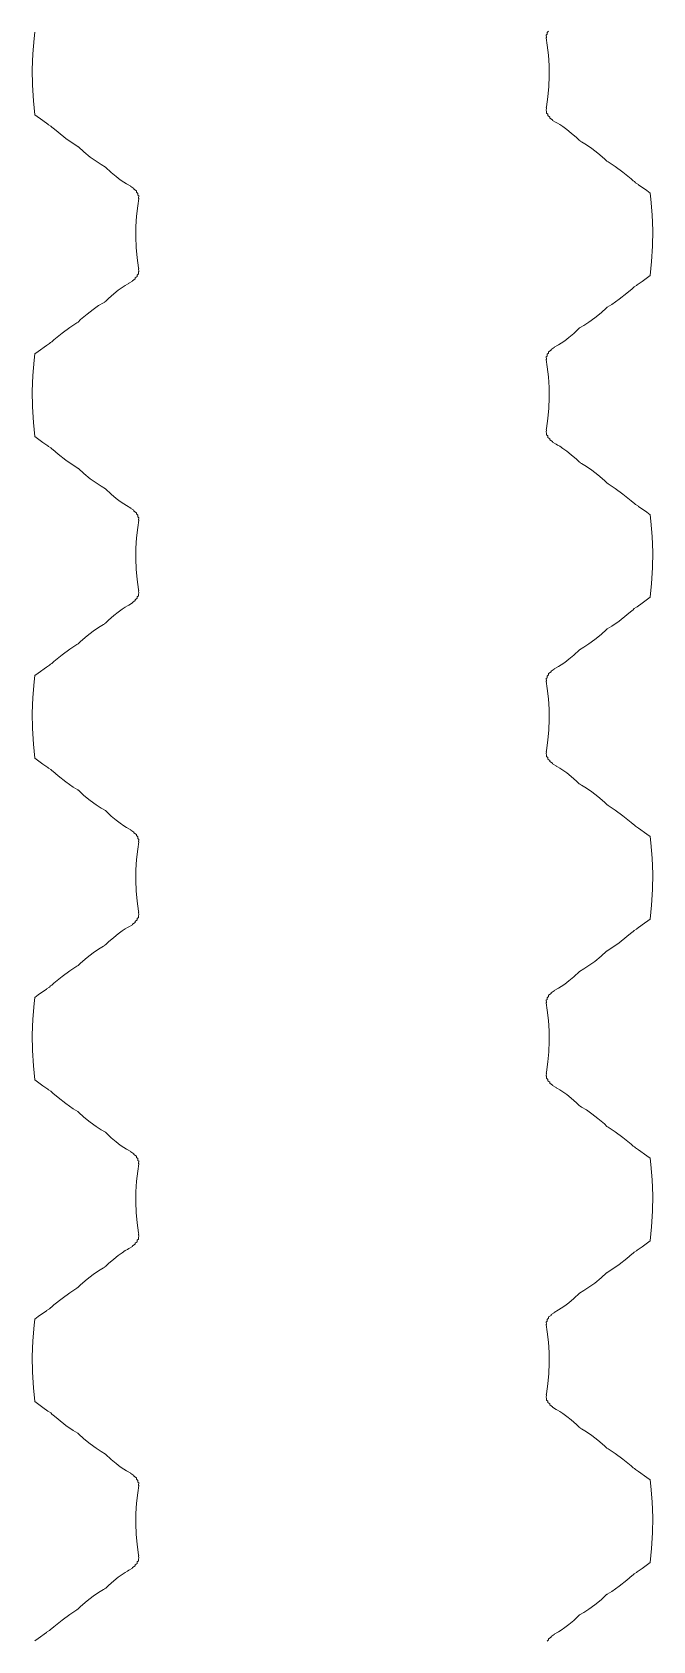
# Model space of a CAD drawing. Header units: millimetres. Extents: x -1 to 1, y -50 to 52.
# Drawn here: x -0.965 to 0.965, y 44.128 to 49.128 of the extents above; entities that cross this region are included whole.
import ezdxf

# ---------------------------------------------------------------- set-up
doc = ezdxf.new("R2010")
doc.units = ezdxf.units.MM
doc.layers.add('rack1', color=7, linetype='CONTINUOUS', lineweight=0)
doc.layers.add('rack2', color=7, linetype='CONTINUOUS', lineweight=0)

msp = doc.modelspace()

# ---------------------------------------------------------------- linework, layer by layer
at = {"layer": 'rack1'}
for p, q in [((-0.9633, 49.0606), (-0.959, 49.1088)), ((-0.959, 49.1088), (-0.9563, 49.1282)), ((-0.9651, 49.012), (-0.9633, 49.0606)), ((-0.9645, 48.9634), (-0.9651, 49.012)), ((-0.9614, 48.9149), (-0.9645, 48.9634)), ((-0.9565, 48.8716), (-0.9614, 48.9149)), ((-0.9321, 48.8533), (-0.9565, 48.8716)), ((-0.9161, 48.8425), (-0.9321, 48.8533)), ((-0.9142, 48.8405), (-0.9161, 48.8425)), ((-0.9075, 48.8365), (-0.9142, 48.8405)), ((-0.9028, 48.832), (-0.9075, 48.8365)), ((-0.9007, 48.8308), (-0.9028, 48.832)), ((-0.8846, 48.817), (-0.9007, 48.8308)), ((-0.8601, 48.7979), (-0.8846, 48.817)), ((-0.8372, 48.782), (-0.8601, 48.7979)), ((-0.8233, 48.7732), (-0.8372, 48.782)), ((-0.8222, 48.7721), (-0.8233, 48.7732)), ((-0.8214, 48.7717), (-0.8222, 48.7721)), ((-0.804, 48.756), (-0.8214, 48.7717)), ((-0.7843, 48.7401), (-0.804, 48.756)), ((-0.7664, 48.727), (-0.7843, 48.7401)), ((-0.7507, 48.7167), (-0.7664, 48.727)), ((-0.7373, 48.7088), (-0.7507, 48.7167)), ((-0.7192, 48.6918), (-0.7373, 48.7088)), ((-0.7042, 48.6792), (-0.7192, 48.6918)), ((-0.6912, 48.6692), (-0.7042, 48.6792)), ((-0.6803, 48.6617), (-0.6912, 48.6692)), ((-0.672, 48.6566), (-0.6803, 48.6617)), ((-0.6584, 48.6491), (-0.672, 48.6566)), ((-0.6583, 48.6481), (-0.6584, 48.6491)), ((-0.6485, 48.6421), (-0.6583, 48.6481)), ((-0.6485, 48.6398), (-0.6485, 48.6421)), ((-0.6411, 48.6347), (-0.6485, 48.6398)), ((-0.6411, 48.6309), (-0.6411, 48.6347)), ((-0.636, 48.627), (-0.6411, 48.6309)), ((-0.6368, 48.5883), (-0.6331, 48.6111)), ((-0.6363, 48.6216), (-0.636, 48.627)), ((-0.6333, 48.6191), (-0.6363, 48.6216)), ((-0.6341, 48.6121), (-0.6333, 48.6191)), ((-0.6331, 48.6111), (-0.6341, 48.6121)), ((-0.6425, 48.5242), (-0.6404, 48.5565)), ((-0.6404, 48.5565), (-0.6368, 48.5883)), ((-0.6429, 48.4917), (-0.6425, 48.5242)), ((-0.6416, 48.4593), (-0.6429, 48.4917)), ((-0.6388, 48.4273), (-0.6416, 48.4593)), ((-0.6344, 48.3959), (-0.6388, 48.4273)), ((-0.6641, 48.3477), (-0.6532, 48.354)), ((-0.6532, 48.354), (-0.6531, 48.3557)), ((-0.6531, 48.3557), (-0.6445, 48.3613)), ((-0.6445, 48.3643), (-0.6382, 48.3688)), ((-0.6445, 48.3613), (-0.6445, 48.3643)), ((-0.6384, 48.3734), (-0.6344, 48.3767)), ((-0.6382, 48.3688), (-0.6384, 48.3734)), ((-0.6349, 48.3829), (-0.6329, 48.3847)), ((-0.6344, 48.3767), (-0.6349, 48.3829)), ((-0.6338, 48.3926), (-0.6344, 48.3959)), ((-0.634, 48.3925), (-0.6338, 48.3926)), ((-0.6329, 48.3847), (-0.634, 48.3925)), ((-0.7356, 48.2923), (-0.7272, 48.3006)), ((-0.7272, 48.3006), (-0.7115, 48.3146)), ((-0.7115, 48.3146), (-0.6975, 48.3259)), ((-0.6975, 48.3259), (-0.6854, 48.3346)), ((-0.6854, 48.3346), (-0.6758, 48.3409)), ((-0.6758, 48.3409), (-0.6688, 48.3449)), ((-0.6688, 48.3449), (-0.6642, 48.3473)), ((-0.6642, 48.3473), (-0.6641, 48.3477)), ((-0.8144, 48.2346), (-0.794, 48.252)), ((-0.794, 48.252), (-0.7751, 48.2665)), ((-0.7751, 48.2665), (-0.7583, 48.2782)), ((-0.7583, 48.2782), (-0.7437, 48.2873)), ((-0.7437, 48.2873), (-0.7396, 48.2895)), ((-0.7396, 48.2895), (-0.7386, 48.2905)), ((-0.7386, 48.2905), (-0.7356, 48.2923)), ((-0.8721, 48.1927), (-0.8484, 48.2102)), ((-0.8484, 48.2102), (-0.8266, 48.2247)), ((-0.8266, 48.2247), (-0.8221, 48.2273)), ((-0.8221, 48.2273), (-0.8144, 48.2346)), ((-0.9466, 48.1358), (-0.921, 48.1541)), ((-0.921, 48.1541), (-0.9205, 48.1546)), ((-0.9205, 48.1546), (-0.9116, 48.1603)), ((-0.9116, 48.1603), (-0.9083, 48.1636)), ((-0.9083, 48.1636), (-0.9039, 48.1661)), ((-0.9039, 48.1661), (-0.8974, 48.172)), ((-0.8974, 48.172), (-0.8721, 48.1927)), ((-0.9633, 48.0606), (-0.959, 48.1088)), ((-0.959, 48.1088), (-0.9563, 48.1282)), ((-0.9563, 48.1282), (-0.9466, 48.1358)), ((-0.9651, 48.012), (-0.9633, 48.0606)), ((-0.9645, 47.9634), (-0.9651, 48.012)), ((-0.9614, 47.9149), (-0.9645, 47.9634)), ((-0.9565, 47.8716), (-0.9614, 47.9149)), ((-0.9321, 47.8533), (-0.9565, 47.8716)), ((-0.9161, 47.8425), (-0.9321, 47.8533)), ((-0.9142, 47.8405), (-0.9161, 47.8425)), ((-0.9075, 47.8365), (-0.9142, 47.8405)), ((-0.9028, 47.832), (-0.9075, 47.8365)), ((-0.9007, 47.8308), (-0.9028, 47.832)), ((-0.8846, 47.817), (-0.9007, 47.8308)), ((-0.8601, 47.7979), (-0.8846, 47.817)), ((-0.8372, 47.782), (-0.8601, 47.7979)), ((-0.8233, 47.7732), (-0.8372, 47.782)), ((-0.8222, 47.7721), (-0.8233, 47.7732)), ((-0.8214, 47.7717), (-0.8222, 47.7721)), ((-0.804, 47.756), (-0.8214, 47.7717)), ((-0.7843, 47.7401), (-0.804, 47.756)), ((-0.7664, 47.727), (-0.7843, 47.7401)), ((-0.7507, 47.7167), (-0.7664, 47.727)), ((-0.7373, 47.7088), (-0.7507, 47.7167)), ((-0.7192, 47.6918), (-0.7373, 47.7088)), ((-0.7042, 47.6792), (-0.7192, 47.6918)), ((-0.6912, 47.6692), (-0.7042, 47.6792)), ((-0.6803, 47.6617), (-0.6912, 47.6692)), ((-0.672, 47.6566), (-0.6803, 47.6617)), ((-0.6584, 47.6491), (-0.672, 47.6566)), ((-0.6583, 47.6481), (-0.6584, 47.6491)), ((-0.6485, 47.6421), (-0.6583, 47.6481)), ((-0.6485, 47.6398), (-0.6485, 47.6421)), ((-0.6411, 47.6347), (-0.6485, 47.6398)), ((-0.6411, 47.6309), (-0.6411, 47.6347)), ((-0.636, 47.627), (-0.6411, 47.6309)), ((-0.6368, 47.5883), (-0.6331, 47.6111)), ((-0.6363, 47.6216), (-0.636, 47.627)), ((-0.6333, 47.6191), (-0.6363, 47.6216)), ((-0.6341, 47.6121), (-0.6333, 47.6191)), ((-0.6331, 47.6111), (-0.6341, 47.6121)), ((-0.6425, 47.5242), (-0.6404, 47.5565)), ((-0.6404, 47.5565), (-0.6368, 47.5883)), ((-0.6429, 47.4917), (-0.6425, 47.5242)), ((-0.6416, 47.4593), (-0.6429, 47.4917)), ((-0.6388, 47.4273), (-0.6416, 47.4593)), ((-0.6344, 47.3959), (-0.6388, 47.4273)), ((-0.6641, 47.3477), (-0.6532, 47.354)), ((-0.6532, 47.354), (-0.6531, 47.3557)), ((-0.6531, 47.3557), (-0.6445, 47.3613)), ((-0.6445, 47.3643), (-0.6382, 47.3688)), ((-0.6445, 47.3613), (-0.6445, 47.3643)), ((-0.6384, 47.3734), (-0.6344, 47.3767)), ((-0.6382, 47.3688), (-0.6384, 47.3734)), ((-0.6349, 47.3829), (-0.6329, 47.3847)), ((-0.6344, 47.3767), (-0.6349, 47.3829)), ((-0.6338, 47.3926), (-0.6344, 47.3959)), ((-0.634, 47.3925), (-0.6338, 47.3926)), ((-0.6329, 47.3847), (-0.634, 47.3925)), ((-0.7356, 47.2923), (-0.7272, 47.3006)), ((-0.7272, 47.3006), (-0.7115, 47.3146)), ((-0.7115, 47.3146), (-0.6975, 47.3259)), ((-0.6975, 47.3259), (-0.6854, 47.3346)), ((-0.6854, 47.3346), (-0.6758, 47.3409)), ((-0.6758, 47.3409), (-0.6688, 47.3449)), ((-0.6688, 47.3449), (-0.6642, 47.3473)), ((-0.6642, 47.3473), (-0.6641, 47.3477)), ((-0.8144, 47.2346), (-0.794, 47.252)), ((-0.794, 47.252), (-0.7751, 47.2665)), ((-0.7751, 47.2665), (-0.7583, 47.2782)), ((-0.7583, 47.2782), (-0.7437, 47.2873)), ((-0.7437, 47.2873), (-0.7396, 47.2895)), ((-0.7396, 47.2895), (-0.7386, 47.2905)), ((-0.7386, 47.2905), (-0.7356, 47.2923)), ((-0.8721, 47.1927), (-0.8484, 47.2102)), ((-0.8484, 47.2102), (-0.8266, 47.2247)), ((-0.8266, 47.2247), (-0.8221, 47.2273)), ((-0.8221, 47.2273), (-0.8144, 47.2346)), ((-0.9466, 47.1358), (-0.921, 47.1541)), ((-0.921, 47.1541), (-0.9205, 47.1546)), ((-0.9205, 47.1546), (-0.9116, 47.1603)), ((-0.9116, 47.1603), (-0.9083, 47.1636)), ((-0.9083, 47.1636), (-0.9039, 47.1661)), ((-0.9039, 47.1661), (-0.8974, 47.172)), ((-0.8974, 47.172), (-0.8721, 47.1927)), ((-0.9633, 47.0606), (-0.959, 47.1088)), ((-0.959, 47.1088), (-0.9563, 47.1282)), ((-0.9563, 47.1282), (-0.9466, 47.1358)), ((-0.9651, 47.012), (-0.9633, 47.0606)), ((-0.9645, 46.9634), (-0.9651, 47.012)), ((-0.9614, 46.9149), (-0.9645, 46.9634)), ((-0.9565, 46.8716), (-0.9614, 46.9149)), ((-0.9321, 46.8533), (-0.9565, 46.8716)), ((-0.9161, 46.8425), (-0.9321, 46.8533)), ((-0.9142, 46.8405), (-0.9161, 46.8425)), ((-0.9075, 46.8365), (-0.9142, 46.8405)), ((-0.9028, 46.832), (-0.9075, 46.8365)), ((-0.9007, 46.8308), (-0.9028, 46.832)), ((-0.8846, 46.817), (-0.9007, 46.8308)), ((-0.8601, 46.7979), (-0.8846, 46.817)), ((-0.8372, 46.782), (-0.8601, 46.7979)), ((-0.8233, 46.7732), (-0.8372, 46.782)), ((-0.8222, 46.7721), (-0.8233, 46.7732)), ((-0.8214, 46.7717), (-0.8222, 46.7721)), ((-0.804, 46.756), (-0.8214, 46.7717)), ((-0.7843, 46.7401), (-0.804, 46.756)), ((-0.7664, 46.727), (-0.7843, 46.7401)), ((-0.7507, 46.7167), (-0.7664, 46.727)), ((-0.7373, 46.7088), (-0.7507, 46.7167)), ((-0.7192, 46.6918), (-0.7373, 46.7088)), ((-0.7042, 46.6792), (-0.7192, 46.6918)), ((-0.6912, 46.6692), (-0.7042, 46.6792)), ((-0.6803, 46.6617), (-0.6912, 46.6692)), ((-0.672, 46.6566), (-0.6803, 46.6617)), ((-0.6584, 46.6491), (-0.672, 46.6566)), ((-0.6583, 46.6481), (-0.6584, 46.6491)), ((-0.6485, 46.6421), (-0.6583, 46.6481)), ((-0.6485, 46.6398), (-0.6485, 46.6421)), ((-0.6411, 46.6347), (-0.6485, 46.6398)), ((-0.6411, 46.6309), (-0.6411, 46.6347)), ((-0.636, 46.627), (-0.6411, 46.6309)), ((-0.6368, 46.5883), (-0.6331, 46.6111)), ((-0.6363, 46.6216), (-0.636, 46.627)), ((-0.6333, 46.6191), (-0.6363, 46.6216)), ((-0.6341, 46.6121), (-0.6333, 46.6191)), ((-0.6331, 46.6111), (-0.6341, 46.6121)), ((-0.6425, 46.5242), (-0.6404, 46.5565)), ((-0.6404, 46.5565), (-0.6368, 46.5883)), ((-0.6429, 46.4917), (-0.6425, 46.5242)), ((-0.6416, 46.4593), (-0.6429, 46.4917)), ((-0.6388, 46.4273), (-0.6416, 46.4593)), ((-0.6344, 46.3959), (-0.6388, 46.4273)), ((-0.6641, 46.3477), (-0.6532, 46.354)), ((-0.6532, 46.354), (-0.6531, 46.3557)), ((-0.6531, 46.3557), (-0.6445, 46.3613)), ((-0.6445, 46.3643), (-0.6382, 46.3688)), ((-0.6445, 46.3613), (-0.6445, 46.3643)), ((-0.6384, 46.3734), (-0.6344, 46.3767)), ((-0.6382, 46.3688), (-0.6384, 46.3734)), ((-0.6349, 46.3829), (-0.6329, 46.3847)), ((-0.6344, 46.3767), (-0.6349, 46.3829)), ((-0.6338, 46.3926), (-0.6344, 46.3959)), ((-0.634, 46.3925), (-0.6338, 46.3926)), ((-0.6329, 46.3847), (-0.634, 46.3925)), ((-0.7356, 46.2923), (-0.7272, 46.3006)), ((-0.7272, 46.3006), (-0.7115, 46.3146)), ((-0.7115, 46.3146), (-0.6975, 46.3259)), ((-0.6975, 46.3259), (-0.6854, 46.3346)), ((-0.6854, 46.3346), (-0.6758, 46.3409)), ((-0.6758, 46.3409), (-0.6688, 46.3449)), ((-0.6688, 46.3449), (-0.6642, 46.3473)), ((-0.6642, 46.3473), (-0.6641, 46.3477)), ((-0.8144, 46.2346), (-0.794, 46.252)), ((-0.794, 46.252), (-0.7751, 46.2665)), ((-0.7751, 46.2665), (-0.7583, 46.2782)), ((-0.7583, 46.2782), (-0.7437, 46.2873)), ((-0.7437, 46.2873), (-0.7396, 46.2895)), ((-0.7396, 46.2895), (-0.7386, 46.2905)), ((-0.7386, 46.2905), (-0.7356, 46.2923)), ((-0.8721, 46.1927), (-0.8484, 46.2102)), ((-0.8484, 46.2102), (-0.8266, 46.2247)), ((-0.8266, 46.2247), (-0.8221, 46.2273)), ((-0.8221, 46.2273), (-0.8144, 46.2346)), ((-0.9466, 46.1358), (-0.921, 46.1541)), ((-0.921, 46.1541), (-0.9205, 46.1546)), ((-0.9205, 46.1546), (-0.9116, 46.1603)), ((-0.9116, 46.1603), (-0.9083, 46.1636)), ((-0.9083, 46.1636), (-0.9039, 46.1661)), ((-0.9039, 46.1661), (-0.8974, 46.172)), ((-0.8974, 46.172), (-0.8721, 46.1927)), ((-0.9633, 46.0606), (-0.959, 46.1088)), ((-0.959, 46.1088), (-0.9563, 46.1282)), ((-0.9563, 46.1282), (-0.9466, 46.1358)), ((-0.9651, 46.012), (-0.9633, 46.0606)), ((-0.9645, 45.9634), (-0.9651, 46.012)), ((-0.9614, 45.9149), (-0.9645, 45.9634)), ((-0.9565, 45.8716), (-0.9614, 45.9149)), ((-0.9321, 45.8533), (-0.9565, 45.8716)), ((-0.9161, 45.8425), (-0.9321, 45.8533)), ((-0.9142, 45.8405), (-0.9161, 45.8425)), ((-0.9075, 45.8365), (-0.9142, 45.8405)), ((-0.9028, 45.832), (-0.9075, 45.8365)), ((-0.9007, 45.8308), (-0.9028, 45.832)), ((-0.8846, 45.817), (-0.9007, 45.8308)), ((-0.8601, 45.7979), (-0.8846, 45.817)), ((-0.8372, 45.782), (-0.8601, 45.7979)), ((-0.8233, 45.7732), (-0.8372, 45.782)), ((-0.8222, 45.7721), (-0.8233, 45.7732)), ((-0.8214, 45.7717), (-0.8222, 45.7721)), ((-0.804, 45.756), (-0.8214, 45.7717)), ((-0.7843, 45.7401), (-0.804, 45.756)), ((-0.7664, 45.727), (-0.7843, 45.7401)), ((-0.7507, 45.7167), (-0.7664, 45.727)), ((-0.7373, 45.7088), (-0.7507, 45.7167)), ((-0.7192, 45.6918), (-0.7373, 45.7088)), ((-0.7042, 45.6792), (-0.7192, 45.6918)), ((-0.6912, 45.6692), (-0.7042, 45.6792)), ((-0.6803, 45.6617), (-0.6912, 45.6692)), ((-0.672, 45.6566), (-0.6803, 45.6617)), ((-0.6584, 45.6491), (-0.672, 45.6566)), ((-0.6583, 45.6481), (-0.6584, 45.6491)), ((-0.6485, 45.6421), (-0.6583, 45.6481)), ((-0.6485, 45.6398), (-0.6485, 45.6421)), ((-0.6411, 45.6347), (-0.6485, 45.6398)), ((-0.6411, 45.6309), (-0.6411, 45.6347)), ((-0.636, 45.627), (-0.6411, 45.6309)), ((-0.6368, 45.5883), (-0.6331, 45.6111)), ((-0.6363, 45.6216), (-0.636, 45.627)), ((-0.6333, 45.6191), (-0.6363, 45.6216)), ((-0.6341, 45.6121), (-0.6333, 45.6191)), ((-0.6331, 45.6111), (-0.6341, 45.6121)), ((-0.6425, 45.5242), (-0.6404, 45.5565)), ((-0.6404, 45.5565), (-0.6368, 45.5883)), ((-0.6429, 45.4917), (-0.6425, 45.5242)), ((-0.6416, 45.4593), (-0.6429, 45.4917)), ((-0.6388, 45.4273), (-0.6416, 45.4593)), ((-0.6344, 45.3959), (-0.6388, 45.4273)), ((-0.6641, 45.3477), (-0.6532, 45.354)), ((-0.6532, 45.354), (-0.6531, 45.3557)), ((-0.6531, 45.3557), (-0.6445, 45.3613)), ((-0.6445, 45.3643), (-0.6382, 45.3688)), ((-0.6445, 45.3613), (-0.6445, 45.3643)), ((-0.6384, 45.3734), (-0.6344, 45.3767)), ((-0.6382, 45.3688), (-0.6384, 45.3734)), ((-0.6349, 45.3829), (-0.6329, 45.3847)), ((-0.6344, 45.3767), (-0.6349, 45.3829)), ((-0.6338, 45.3926), (-0.6344, 45.3959)), ((-0.634, 45.3925), (-0.6338, 45.3926)), ((-0.6329, 45.3847), (-0.634, 45.3925)), ((-0.7356, 45.2923), (-0.7272, 45.3006)), ((-0.7272, 45.3006), (-0.7115, 45.3146)), ((-0.7115, 45.3146), (-0.6975, 45.3259)), ((-0.6975, 45.3259), (-0.6854, 45.3346)), ((-0.6854, 45.3346), (-0.6758, 45.3409)), ((-0.6758, 45.3409), (-0.6688, 45.3449)), ((-0.6688, 45.3449), (-0.6642, 45.3473)), ((-0.6642, 45.3473), (-0.6641, 45.3477)), ((-0.8144, 45.2346), (-0.794, 45.252)), ((-0.794, 45.252), (-0.7751, 45.2665)), ((-0.7751, 45.2665), (-0.7583, 45.2782)), ((-0.7583, 45.2782), (-0.7437, 45.2873)), ((-0.7437, 45.2873), (-0.7396, 45.2895)), ((-0.7396, 45.2895), (-0.7386, 45.2905)), ((-0.7386, 45.2905), (-0.7356, 45.2923)), ((-0.8721, 45.1927), (-0.8484, 45.2102)), ((-0.8484, 45.2102), (-0.8266, 45.2247)), ((-0.8266, 45.2247), (-0.8221, 45.2273)), ((-0.8221, 45.2273), (-0.8144, 45.2346)), ((-0.9466, 45.1358), (-0.921, 45.1541)), ((-0.921, 45.1541), (-0.9205, 45.1546)), ((-0.9205, 45.1546), (-0.9116, 45.1603)), ((-0.9116, 45.1603), (-0.9083, 45.1636)), ((-0.9083, 45.1636), (-0.9039, 45.1661)), ((-0.9039, 45.1661), (-0.8974, 45.172)), ((-0.8974, 45.172), (-0.8721, 45.1927)), ((-0.9633, 45.0606), (-0.959, 45.1088)), ((-0.959, 45.1088), (-0.9563, 45.1282)), ((-0.9563, 45.1282), (-0.9466, 45.1358)), ((-0.9651, 45.012), (-0.9633, 45.0606)), ((-0.9645, 44.9634), (-0.9651, 45.012)), ((-0.9614, 44.9149), (-0.9645, 44.9634)), ((-0.9565, 44.8716), (-0.9614, 44.9149)), ((-0.9321, 44.8533), (-0.9565, 44.8716)), ((-0.9161, 44.8425), (-0.9321, 44.8533)), ((-0.9142, 44.8405), (-0.9161, 44.8425)), ((-0.9075, 44.8365), (-0.9142, 44.8405)), ((-0.9028, 44.832), (-0.9075, 44.8365)), ((-0.9007, 44.8308), (-0.9028, 44.832)), ((-0.8846, 44.817), (-0.9007, 44.8308)), ((-0.8601, 44.7979), (-0.8846, 44.817)), ((-0.8372, 44.782), (-0.8601, 44.7979)), ((-0.8233, 44.7732), (-0.8372, 44.782)), ((-0.8222, 44.7721), (-0.8233, 44.7732)), ((-0.8214, 44.7717), (-0.8222, 44.7721)), ((-0.804, 44.756), (-0.8214, 44.7717)), ((-0.7843, 44.7401), (-0.804, 44.756)), ((-0.7664, 44.727), (-0.7843, 44.7401)), ((-0.7507, 44.7167), (-0.7664, 44.727)), ((-0.7373, 44.7088), (-0.7507, 44.7167)), ((-0.7192, 44.6918), (-0.7373, 44.7088)), ((-0.7042, 44.6792), (-0.7192, 44.6918)), ((-0.6912, 44.6692), (-0.7042, 44.6792)), ((-0.6803, 44.6617), (-0.6912, 44.6692)), ((-0.672, 44.6566), (-0.6803, 44.6617)), ((-0.6584, 44.6491), (-0.672, 44.6566)), ((-0.6583, 44.6481), (-0.6584, 44.6491)), ((-0.6485, 44.6421), (-0.6583, 44.6481)), ((-0.6485, 44.6398), (-0.6485, 44.6421)), ((-0.6411, 44.6347), (-0.6485, 44.6398)), ((-0.6411, 44.6309), (-0.6411, 44.6347)), ((-0.636, 44.627), (-0.6411, 44.6309)), ((-0.6368, 44.5883), (-0.6331, 44.6111)), ((-0.6363, 44.6216), (-0.636, 44.627)), ((-0.6333, 44.6191), (-0.6363, 44.6216)), ((-0.6341, 44.6121), (-0.6333, 44.6191)), ((-0.6331, 44.6111), (-0.6341, 44.6121)), ((-0.6425, 44.5242), (-0.6404, 44.5565)), ((-0.6404, 44.5565), (-0.6368, 44.5883)), ((-0.6429, 44.4917), (-0.6425, 44.5242)), ((-0.6416, 44.4593), (-0.6429, 44.4917)), ((-0.6388, 44.4273), (-0.6416, 44.4593)), ((-0.6344, 44.3959), (-0.6388, 44.4273)), ((-0.6641, 44.3477), (-0.6532, 44.354)), ((-0.6532, 44.354), (-0.6531, 44.3557)), ((-0.6531, 44.3557), (-0.6445, 44.3613)), ((-0.6445, 44.3643), (-0.6382, 44.3688)), ((-0.6445, 44.3613), (-0.6445, 44.3643)), ((-0.6384, 44.3734), (-0.6344, 44.3767)), ((-0.6382, 44.3688), (-0.6384, 44.3734)), ((-0.6349, 44.3829), (-0.6329, 44.3847)), ((-0.6344, 44.3767), (-0.6349, 44.3829)), ((-0.6338, 44.3926), (-0.6344, 44.3959)), ((-0.634, 44.3925), (-0.6338, 44.3926)), ((-0.6329, 44.3847), (-0.634, 44.3925)), ((-0.7356, 44.2923), (-0.7272, 44.3006)), ((-0.7272, 44.3006), (-0.7115, 44.3146)), ((-0.7115, 44.3146), (-0.6975, 44.3259)), ((-0.6975, 44.3259), (-0.6854, 44.3346)), ((-0.6854, 44.3346), (-0.6758, 44.3409)), ((-0.6758, 44.3409), (-0.6688, 44.3449)), ((-0.6688, 44.3449), (-0.6642, 44.3473)), ((-0.6642, 44.3473), (-0.6641, 44.3477)), ((-0.8144, 44.2346), (-0.794, 44.252)), ((-0.794, 44.252), (-0.7751, 44.2665)), ((-0.7751, 44.2665), (-0.7583, 44.2782)), ((-0.7583, 44.2782), (-0.7437, 44.2873)), ((-0.7437, 44.2873), (-0.7396, 44.2895)), ((-0.7396, 44.2895), (-0.7386, 44.2905)), ((-0.7386, 44.2905), (-0.7356, 44.2923)), ((-0.8721, 44.1927), (-0.8484, 44.2102)), ((-0.8484, 44.2102), (-0.8266, 44.2247)), ((-0.8266, 44.2247), (-0.8221, 44.2273)), ((-0.8221, 44.2273), (-0.8144, 44.2346)), ((-0.9466, 44.1358), (-0.921, 44.1541)), ((-0.921, 44.1541), (-0.9205, 44.1546)), ((-0.9205, 44.1546), (-0.9116, 44.1603)), ((-0.9116, 44.1603), (-0.9083, 44.1636)), ((-0.9083, 44.1636), (-0.9039, 44.1661)), ((-0.9039, 44.1661), (-0.8974, 44.172)), ((-0.8974, 44.172), (-0.8721, 44.1927)), ((-0.9563, 44.1282), (-0.9466, 44.1358))]:
    msp.add_line(p, q, dxfattribs=at)
at = {"layer": 'rack2'}
for p, q in [((0.6331, 49.1111), (0.6341, 49.1121)), ((0.6368, 49.0883), (0.6331, 49.1111)), ((0.6333, 49.1191), (0.6363, 49.1216)), ((0.6341, 49.1121), (0.6333, 49.1191)), ((0.636, 49.127), (0.6411, 49.1309)), ((0.6363, 49.1216), (0.636, 49.127)), ((0.6404, 49.0565), (0.6368, 49.0883)), ((0.6425, 49.0242), (0.6404, 49.0565)), ((0.6429, 48.9917), (0.6425, 49.0242)), ((0.6388, 48.9273), (0.6416, 48.9593)), ((0.6416, 48.9593), (0.6429, 48.9917)), ((0.6344, 48.8959), (0.6388, 48.9273)), ((0.6329, 48.8847), (0.634, 48.8925)), ((0.6349, 48.8829), (0.6329, 48.8847)), ((0.6338, 48.8926), (0.6344, 48.8959)), ((0.634, 48.8925), (0.6338, 48.8926)), ((0.6344, 48.8767), (0.6349, 48.8829)), ((0.6384, 48.8734), (0.6344, 48.8767)), ((0.6382, 48.8688), (0.6384, 48.8734)), ((0.6445, 48.8643), (0.6382, 48.8688)), ((0.6445, 48.8613), (0.6445, 48.8643)), ((0.6531, 48.8557), (0.6445, 48.8613)), ((0.6532, 48.854), (0.6531, 48.8557)), ((0.6641, 48.8477), (0.6532, 48.854)), ((0.6642, 48.8473), (0.6641, 48.8477)), ((0.6688, 48.8449), (0.6642, 48.8473)), ((0.6758, 48.8409), (0.6688, 48.8449)), ((0.6854, 48.8346), (0.6758, 48.8409)), ((0.6975, 48.8259), (0.6854, 48.8346)), ((0.7115, 48.8146), (0.6975, 48.8259)), ((0.7272, 48.8006), (0.7115, 48.8146)), ((0.7356, 48.7923), (0.7272, 48.8006)), ((0.7386, 48.7905), (0.7356, 48.7923)), ((0.7396, 48.7895), (0.7386, 48.7905)), ((0.7437, 48.7873), (0.7396, 48.7895)), ((0.7583, 48.7782), (0.7437, 48.7873)), ((0.7751, 48.7665), (0.7583, 48.7782)), ((0.794, 48.752), (0.7751, 48.7665)), ((0.8144, 48.7346), (0.794, 48.752)), ((0.8221, 48.7273), (0.8144, 48.7346)), ((0.8266, 48.7247), (0.8221, 48.7273)), ((0.8484, 48.7102), (0.8266, 48.7247)), ((0.8721, 48.6927), (0.8484, 48.7102)), ((0.8974, 48.672), (0.8721, 48.6927)), ((0.9039, 48.6661), (0.8974, 48.672)), ((0.9083, 48.6636), (0.9039, 48.6661)), ((0.9116, 48.6603), (0.9083, 48.6636)), ((0.9205, 48.6546), (0.9116, 48.6603)), ((0.921, 48.6541), (0.9205, 48.6546)), ((0.9466, 48.6358), (0.921, 48.6541)), ((0.9563, 48.6282), (0.9466, 48.6358)), ((0.959, 48.6088), (0.9563, 48.6282)), ((0.9633, 48.5606), (0.959, 48.6088)), ((0.9651, 48.512), (0.9633, 48.5606)), ((0.9645, 48.4634), (0.9651, 48.512)), ((0.9614, 48.4149), (0.9645, 48.4634)), ((0.9565, 48.3716), (0.9614, 48.4149)), ((0.9161, 48.3425), (0.9321, 48.3533)), ((0.9321, 48.3533), (0.9565, 48.3716)), ((0.8601, 48.2979), (0.8846, 48.317)), ((0.8846, 48.317), (0.9007, 48.3308)), ((0.9007, 48.3308), (0.9028, 48.332)), ((0.9028, 48.332), (0.9075, 48.3365)), ((0.9075, 48.3365), (0.9142, 48.3405)), ((0.9142, 48.3405), (0.9161, 48.3425)), ((0.7843, 48.2401), (0.804, 48.256)), ((0.804, 48.256), (0.8214, 48.2717)), ((0.8214, 48.2717), (0.8222, 48.2721)), ((0.8222, 48.2721), (0.8233, 48.2732)), ((0.8233, 48.2732), (0.8372, 48.282)), ((0.8372, 48.282), (0.8601, 48.2979)), ((0.7192, 48.1918), (0.7373, 48.2088)), ((0.7373, 48.2088), (0.7507, 48.2167)), ((0.7507, 48.2167), (0.7664, 48.227)), ((0.7664, 48.227), (0.7843, 48.2401)), ((0.6584, 48.1491), (0.672, 48.1566)), ((0.672, 48.1566), (0.6803, 48.1617)), ((0.6803, 48.1617), (0.6912, 48.1692)), ((0.6912, 48.1692), (0.7042, 48.1792)), ((0.7042, 48.1792), (0.7192, 48.1918)), ((0.6331, 48.1111), (0.6341, 48.1121)), ((0.6368, 48.0883), (0.6331, 48.1111)), ((0.6333, 48.1191), (0.6363, 48.1216)), ((0.6341, 48.1121), (0.6333, 48.1191)), ((0.636, 48.127), (0.6411, 48.1309)), ((0.6363, 48.1216), (0.636, 48.127)), ((0.6411, 48.1347), (0.6485, 48.1398)), ((0.6411, 48.1309), (0.6411, 48.1347)), ((0.6485, 48.1421), (0.6583, 48.1481)), ((0.6485, 48.1398), (0.6485, 48.1421)), ((0.6583, 48.1481), (0.6584, 48.1491)), ((0.6404, 48.0565), (0.6368, 48.0883)), ((0.6425, 48.0242), (0.6404, 48.0565)), ((0.6429, 47.9917), (0.6425, 48.0242)), ((0.6388, 47.9273), (0.6416, 47.9593)), ((0.6416, 47.9593), (0.6429, 47.9917)), ((0.6344, 47.8959), (0.6388, 47.9273)), ((0.6329, 47.8847), (0.634, 47.8925)), ((0.6349, 47.8829), (0.6329, 47.8847)), ((0.6338, 47.8926), (0.6344, 47.8959)), ((0.634, 47.8925), (0.6338, 47.8926)), ((0.6344, 47.8767), (0.6349, 47.8829)), ((0.6384, 47.8734), (0.6344, 47.8767)), ((0.6382, 47.8688), (0.6384, 47.8734)), ((0.6445, 47.8643), (0.6382, 47.8688)), ((0.6445, 47.8613), (0.6445, 47.8643)), ((0.6531, 47.8557), (0.6445, 47.8613)), ((0.6532, 47.854), (0.6531, 47.8557)), ((0.6641, 47.8477), (0.6532, 47.854)), ((0.6642, 47.8473), (0.6641, 47.8477)), ((0.6688, 47.8449), (0.6642, 47.8473)), ((0.6758, 47.8409), (0.6688, 47.8449)), ((0.6854, 47.8346), (0.6758, 47.8409)), ((0.6975, 47.8259), (0.6854, 47.8346)), ((0.7115, 47.8146), (0.6975, 47.8259)), ((0.7272, 47.8006), (0.7115, 47.8146)), ((0.7356, 47.7923), (0.7272, 47.8006)), ((0.7386, 47.7905), (0.7356, 47.7923)), ((0.7396, 47.7895), (0.7386, 47.7905)), ((0.7437, 47.7873), (0.7396, 47.7895)), ((0.7583, 47.7782), (0.7437, 47.7873)), ((0.7751, 47.7665), (0.7583, 47.7782)), ((0.794, 47.752), (0.7751, 47.7665)), ((0.8144, 47.7346), (0.794, 47.752)), ((0.8221, 47.7273), (0.8144, 47.7346)), ((0.8266, 47.7247), (0.8221, 47.7273)), ((0.8484, 47.7102), (0.8266, 47.7247)), ((0.8721, 47.6927), (0.8484, 47.7102)), ((0.8974, 47.672), (0.8721, 47.6927)), ((0.9039, 47.6661), (0.8974, 47.672)), ((0.9083, 47.6636), (0.9039, 47.6661)), ((0.9116, 47.6603), (0.9083, 47.6636)), ((0.9205, 47.6546), (0.9116, 47.6603)), ((0.921, 47.6541), (0.9205, 47.6546)), ((0.9466, 47.6358), (0.921, 47.6541)), ((0.9563, 47.6282), (0.9466, 47.6358)), ((0.959, 47.6088), (0.9563, 47.6282)), ((0.9633, 47.5606), (0.959, 47.6088)), ((0.9651, 47.512), (0.9633, 47.5606)), ((0.9645, 47.4634), (0.9651, 47.512)), ((0.9614, 47.4149), (0.9645, 47.4634)), ((0.9565, 47.3716), (0.9614, 47.4149)), ((0.9161, 47.3425), (0.9321, 47.3533)), ((0.9321, 47.3533), (0.9565, 47.3716)), ((0.8601, 47.2979), (0.8846, 47.317)), ((0.8846, 47.317), (0.9007, 47.3308)), ((0.9007, 47.3308), (0.9028, 47.332)), ((0.9028, 47.332), (0.9075, 47.3365)), ((0.9075, 47.3365), (0.9142, 47.3405)), ((0.9142, 47.3405), (0.9161, 47.3425)), ((0.7843, 47.2401), (0.804, 47.256)), ((0.804, 47.256), (0.8214, 47.2717)), ((0.8214, 47.2717), (0.8222, 47.2721)), ((0.8222, 47.2721), (0.8233, 47.2732)), ((0.8233, 47.2732), (0.8372, 47.282)), ((0.8372, 47.282), (0.8601, 47.2979)), ((0.7192, 47.1918), (0.7373, 47.2088)), ((0.7373, 47.2088), (0.7507, 47.2167)), ((0.7507, 47.2167), (0.7664, 47.227)), ((0.7664, 47.227), (0.7843, 47.2401)), ((0.6584, 47.1491), (0.672, 47.1566)), ((0.672, 47.1566), (0.6803, 47.1617)), ((0.6803, 47.1617), (0.6912, 47.1692)), ((0.6912, 47.1692), (0.7042, 47.1792)), ((0.7042, 47.1792), (0.7192, 47.1918)), ((0.6331, 47.1111), (0.6341, 47.1121)), ((0.6368, 47.0883), (0.6331, 47.1111)), ((0.6333, 47.1191), (0.6363, 47.1216)), ((0.6341, 47.1121), (0.6333, 47.1191)), ((0.636, 47.127), (0.6411, 47.1309)), ((0.6363, 47.1216), (0.636, 47.127)), ((0.6411, 47.1347), (0.6485, 47.1398)), ((0.6411, 47.1309), (0.6411, 47.1347)), ((0.6485, 47.1421), (0.6583, 47.1481)), ((0.6485, 47.1398), (0.6485, 47.1421)), ((0.6583, 47.1481), (0.6584, 47.1491)), ((0.6404, 47.0565), (0.6368, 47.0883)), ((0.6425, 47.0242), (0.6404, 47.0565)), ((0.6429, 46.9917), (0.6425, 47.0242)), ((0.6388, 46.9273), (0.6416, 46.9593)), ((0.6416, 46.9593), (0.6429, 46.9917)), ((0.6344, 46.8959), (0.6388, 46.9273)), ((0.6329, 46.8847), (0.634, 46.8925)), ((0.6349, 46.8829), (0.6329, 46.8847)), ((0.6338, 46.8926), (0.6344, 46.8959)), ((0.634, 46.8925), (0.6338, 46.8926)), ((0.6344, 46.8767), (0.6349, 46.8829)), ((0.6384, 46.8734), (0.6344, 46.8767)), ((0.6382, 46.8688), (0.6384, 46.8734)), ((0.6445, 46.8643), (0.6382, 46.8688)), ((0.6445, 46.8613), (0.6445, 46.8643)), ((0.6531, 46.8557), (0.6445, 46.8613)), ((0.6532, 46.854), (0.6531, 46.8557)), ((0.6641, 46.8477), (0.6532, 46.854)), ((0.6642, 46.8473), (0.6641, 46.8477)), ((0.6688, 46.8449), (0.6642, 46.8473)), ((0.6758, 46.8409), (0.6688, 46.8449)), ((0.6854, 46.8346), (0.6758, 46.8409)), ((0.6975, 46.8259), (0.6854, 46.8346)), ((0.7115, 46.8146), (0.6975, 46.8259)), ((0.7272, 46.8006), (0.7115, 46.8146)), ((0.7356, 46.7923), (0.7272, 46.8006)), ((0.7386, 46.7905), (0.7356, 46.7923)), ((0.7396, 46.7895), (0.7386, 46.7905)), ((0.7437, 46.7873), (0.7396, 46.7895)), ((0.7583, 46.7782), (0.7437, 46.7873)), ((0.7751, 46.7665), (0.7583, 46.7782)), ((0.794, 46.752), (0.7751, 46.7665)), ((0.8144, 46.7346), (0.794, 46.752)), ((0.8221, 46.7273), (0.8144, 46.7346)), ((0.8266, 46.7247), (0.8221, 46.7273)), ((0.8484, 46.7102), (0.8266, 46.7247)), ((0.8721, 46.6927), (0.8484, 46.7102)), ((0.8974, 46.672), (0.8721, 46.6927)), ((0.9039, 46.6661), (0.8974, 46.672)), ((0.9083, 46.6636), (0.9039, 46.6661)), ((0.9116, 46.6603), (0.9083, 46.6636)), ((0.9205, 46.6546), (0.9116, 46.6603)), ((0.921, 46.6541), (0.9205, 46.6546)), ((0.9466, 46.6358), (0.921, 46.6541)), ((0.9563, 46.6282), (0.9466, 46.6358)), ((0.959, 46.6088), (0.9563, 46.6282)), ((0.9633, 46.5606), (0.959, 46.6088)), ((0.9651, 46.512), (0.9633, 46.5606)), ((0.9645, 46.4634), (0.9651, 46.512)), ((0.9614, 46.4149), (0.9645, 46.4634)), ((0.9565, 46.3716), (0.9614, 46.4149)), ((0.9161, 46.3425), (0.9321, 46.3533)), ((0.9321, 46.3533), (0.9565, 46.3716)), ((0.8601, 46.2979), (0.8846, 46.317)), ((0.8846, 46.317), (0.9007, 46.3308)), ((0.9007, 46.3308), (0.9028, 46.332)), ((0.9028, 46.332), (0.9075, 46.3365)), ((0.9075, 46.3365), (0.9142, 46.3405)), ((0.9142, 46.3405), (0.9161, 46.3425)), ((0.7843, 46.2401), (0.804, 46.256)), ((0.804, 46.256), (0.8214, 46.2717)), ((0.8214, 46.2717), (0.8222, 46.2721)), ((0.8222, 46.2721), (0.8233, 46.2732)), ((0.8233, 46.2732), (0.8372, 46.282)), ((0.8372, 46.282), (0.8601, 46.2979)), ((0.7192, 46.1918), (0.7373, 46.2088)), ((0.7373, 46.2088), (0.7507, 46.2167)), ((0.7507, 46.2167), (0.7664, 46.227)), ((0.7664, 46.227), (0.7843, 46.2401)), ((0.6584, 46.1491), (0.672, 46.1566)), ((0.672, 46.1566), (0.6803, 46.1617)), ((0.6803, 46.1617), (0.6912, 46.1692)), ((0.6912, 46.1692), (0.7042, 46.1792)), ((0.7042, 46.1792), (0.7192, 46.1918)), ((0.6331, 46.1111), (0.6341, 46.1121)), ((0.6368, 46.0883), (0.6331, 46.1111)), ((0.6333, 46.1191), (0.6363, 46.1216)), ((0.6341, 46.1121), (0.6333, 46.1191)), ((0.636, 46.127), (0.6411, 46.1309)), ((0.6363, 46.1216), (0.636, 46.127)), ((0.6411, 46.1347), (0.6485, 46.1398)), ((0.6411, 46.1309), (0.6411, 46.1347)), ((0.6485, 46.1421), (0.6583, 46.1481)), ((0.6485, 46.1398), (0.6485, 46.1421)), ((0.6583, 46.1481), (0.6584, 46.1491)), ((0.6404, 46.0565), (0.6368, 46.0883)), ((0.6425, 46.0242), (0.6404, 46.0565)), ((0.6429, 45.9917), (0.6425, 46.0242)), ((0.6388, 45.9273), (0.6416, 45.9593)), ((0.6416, 45.9593), (0.6429, 45.9917)), ((0.6344, 45.8959), (0.6388, 45.9273)), ((0.6329, 45.8847), (0.634, 45.8925)), ((0.6349, 45.8829), (0.6329, 45.8847)), ((0.6338, 45.8926), (0.6344, 45.8959)), ((0.634, 45.8925), (0.6338, 45.8926)), ((0.6344, 45.8767), (0.6349, 45.8829)), ((0.6384, 45.8734), (0.6344, 45.8767)), ((0.6382, 45.8688), (0.6384, 45.8734)), ((0.6445, 45.8643), (0.6382, 45.8688)), ((0.6445, 45.8613), (0.6445, 45.8643)), ((0.6531, 45.8557), (0.6445, 45.8613)), ((0.6532, 45.854), (0.6531, 45.8557)), ((0.6641, 45.8477), (0.6532, 45.854)), ((0.6642, 45.8473), (0.6641, 45.8477)), ((0.6688, 45.8449), (0.6642, 45.8473)), ((0.6758, 45.8409), (0.6688, 45.8449)), ((0.6854, 45.8346), (0.6758, 45.8409)), ((0.6975, 45.8259), (0.6854, 45.8346)), ((0.7115, 45.8146), (0.6975, 45.8259)), ((0.7272, 45.8006), (0.7115, 45.8146)), ((0.7356, 45.7923), (0.7272, 45.8006)), ((0.7386, 45.7905), (0.7356, 45.7923)), ((0.7396, 45.7895), (0.7386, 45.7905)), ((0.7437, 45.7873), (0.7396, 45.7895)), ((0.7583, 45.7782), (0.7437, 45.7873)), ((0.7751, 45.7665), (0.7583, 45.7782)), ((0.794, 45.752), (0.7751, 45.7665)), ((0.8144, 45.7346), (0.794, 45.752)), ((0.8221, 45.7273), (0.8144, 45.7346)), ((0.8266, 45.7247), (0.8221, 45.7273)), ((0.8484, 45.7102), (0.8266, 45.7247)), ((0.8721, 45.6927), (0.8484, 45.7102)), ((0.8974, 45.672), (0.8721, 45.6927)), ((0.9039, 45.6661), (0.8974, 45.672)), ((0.9083, 45.6636), (0.9039, 45.6661)), ((0.9116, 45.6603), (0.9083, 45.6636)), ((0.9205, 45.6546), (0.9116, 45.6603)), ((0.921, 45.6541), (0.9205, 45.6546)), ((0.9466, 45.6358), (0.921, 45.6541)), ((0.9563, 45.6282), (0.9466, 45.6358)), ((0.959, 45.6088), (0.9563, 45.6282)), ((0.9633, 45.5606), (0.959, 45.6088)), ((0.9651, 45.512), (0.9633, 45.5606)), ((0.9645, 45.4634), (0.9651, 45.512)), ((0.9614, 45.4149), (0.9645, 45.4634)), ((0.9565, 45.3716), (0.9614, 45.4149)), ((0.9161, 45.3425), (0.9321, 45.3533)), ((0.9321, 45.3533), (0.9565, 45.3716)), ((0.8601, 45.2979), (0.8846, 45.317)), ((0.8846, 45.317), (0.9007, 45.3308)), ((0.9007, 45.3308), (0.9028, 45.332)), ((0.9028, 45.332), (0.9075, 45.3365)), ((0.9075, 45.3365), (0.9142, 45.3405)), ((0.9142, 45.3405), (0.9161, 45.3425)), ((0.7843, 45.2401), (0.804, 45.256)), ((0.804, 45.256), (0.8214, 45.2717)), ((0.8214, 45.2717), (0.8222, 45.2721)), ((0.8222, 45.2721), (0.8233, 45.2732)), ((0.8233, 45.2732), (0.8372, 45.282)), ((0.8372, 45.282), (0.8601, 45.2979)), ((0.7192, 45.1918), (0.7373, 45.2088)), ((0.7373, 45.2088), (0.7507, 45.2167)), ((0.7507, 45.2167), (0.7664, 45.227)), ((0.7664, 45.227), (0.7843, 45.2401)), ((0.6584, 45.1491), (0.672, 45.1566)), ((0.672, 45.1566), (0.6803, 45.1617)), ((0.6803, 45.1617), (0.6912, 45.1692)), ((0.6912, 45.1692), (0.7042, 45.1792)), ((0.7042, 45.1792), (0.7192, 45.1918)), ((0.6331, 45.1111), (0.6341, 45.1121)), ((0.6368, 45.0883), (0.6331, 45.1111)), ((0.6333, 45.1191), (0.6363, 45.1216)), ((0.6341, 45.1121), (0.6333, 45.1191)), ((0.636, 45.127), (0.6411, 45.1309)), ((0.6363, 45.1216), (0.636, 45.127)), ((0.6411, 45.1347), (0.6485, 45.1398)), ((0.6411, 45.1309), (0.6411, 45.1347)), ((0.6485, 45.1421), (0.6583, 45.1481)), ((0.6485, 45.1398), (0.6485, 45.1421)), ((0.6583, 45.1481), (0.6584, 45.1491)), ((0.6404, 45.0565), (0.6368, 45.0883)), ((0.6425, 45.0242), (0.6404, 45.0565)), ((0.6429, 44.9917), (0.6425, 45.0242)), ((0.6388, 44.9273), (0.6416, 44.9593)), ((0.6416, 44.9593), (0.6429, 44.9917)), ((0.6344, 44.8959), (0.6388, 44.9273)), ((0.6329, 44.8847), (0.634, 44.8925)), ((0.6349, 44.8829), (0.6329, 44.8847)), ((0.6338, 44.8926), (0.6344, 44.8959)), ((0.634, 44.8925), (0.6338, 44.8926)), ((0.6344, 44.8767), (0.6349, 44.8829)), ((0.6384, 44.8734), (0.6344, 44.8767)), ((0.6382, 44.8688), (0.6384, 44.8734)), ((0.6445, 44.8643), (0.6382, 44.8688)), ((0.6445, 44.8613), (0.6445, 44.8643)), ((0.6531, 44.8557), (0.6445, 44.8613)), ((0.6532, 44.854), (0.6531, 44.8557)), ((0.6641, 44.8477), (0.6532, 44.854)), ((0.6642, 44.8473), (0.6641, 44.8477)), ((0.6688, 44.8449), (0.6642, 44.8473)), ((0.6758, 44.8409), (0.6688, 44.8449)), ((0.6854, 44.8346), (0.6758, 44.8409)), ((0.6975, 44.8259), (0.6854, 44.8346)), ((0.7115, 44.8146), (0.6975, 44.8259)), ((0.7272, 44.8006), (0.7115, 44.8146)), ((0.7356, 44.7923), (0.7272, 44.8006)), ((0.7386, 44.7905), (0.7356, 44.7923)), ((0.7396, 44.7895), (0.7386, 44.7905)), ((0.7437, 44.7873), (0.7396, 44.7895)), ((0.7583, 44.7782), (0.7437, 44.7873)), ((0.7751, 44.7665), (0.7583, 44.7782)), ((0.794, 44.752), (0.7751, 44.7665)), ((0.8144, 44.7346), (0.794, 44.752)), ((0.8221, 44.7273), (0.8144, 44.7346)), ((0.8266, 44.7247), (0.8221, 44.7273)), ((0.8484, 44.7102), (0.8266, 44.7247)), ((0.8721, 44.6927), (0.8484, 44.7102)), ((0.8974, 44.672), (0.8721, 44.6927)), ((0.9039, 44.6661), (0.8974, 44.672)), ((0.9083, 44.6636), (0.9039, 44.6661)), ((0.9116, 44.6603), (0.9083, 44.6636)), ((0.9205, 44.6546), (0.9116, 44.6603)), ((0.921, 44.6541), (0.9205, 44.6546)), ((0.9466, 44.6358), (0.921, 44.6541)), ((0.9563, 44.6282), (0.9466, 44.6358)), ((0.959, 44.6088), (0.9563, 44.6282)), ((0.9633, 44.5606), (0.959, 44.6088)), ((0.9651, 44.512), (0.9633, 44.5606)), ((0.9645, 44.4634), (0.9651, 44.512)), ((0.9614, 44.4149), (0.9645, 44.4634)), ((0.9565, 44.3716), (0.9614, 44.4149)), ((0.9161, 44.3425), (0.9321, 44.3533)), ((0.9321, 44.3533), (0.9565, 44.3716)), ((0.8601, 44.2979), (0.8846, 44.317)), ((0.8846, 44.317), (0.9007, 44.3308)), ((0.9007, 44.3308), (0.9028, 44.332)), ((0.9028, 44.332), (0.9075, 44.3365)), ((0.9075, 44.3365), (0.9142, 44.3405)), ((0.9142, 44.3405), (0.9161, 44.3425)), ((0.7843, 44.2401), (0.804, 44.256)), ((0.804, 44.256), (0.8214, 44.2717)), ((0.8214, 44.2717), (0.8222, 44.2721)), ((0.8222, 44.2721), (0.8233, 44.2732)), ((0.8233, 44.2732), (0.8372, 44.282)), ((0.8372, 44.282), (0.8601, 44.2979)), ((0.7192, 44.1918), (0.7373, 44.2088)), ((0.7373, 44.2088), (0.7507, 44.2167)), ((0.7507, 44.2167), (0.7664, 44.227)), ((0.7664, 44.227), (0.7843, 44.2401)), ((0.6584, 44.1491), (0.672, 44.1566)), ((0.672, 44.1566), (0.6803, 44.1617)), ((0.6803, 44.1617), (0.6912, 44.1692)), ((0.6912, 44.1692), (0.7042, 44.1792)), ((0.7042, 44.1792), (0.7192, 44.1918)), ((0.636, 44.127), (0.6411, 44.1309)), ((0.6411, 44.1347), (0.6485, 44.1398)), ((0.6411, 44.1309), (0.6411, 44.1347)), ((0.6485, 44.1421), (0.6583, 44.1481)), ((0.6485, 44.1398), (0.6485, 44.1421)), ((0.6583, 44.1481), (0.6584, 44.1491))]:
    msp.add_line(p, q, dxfattribs=at)

doc.saveas('drawing.dxf')
